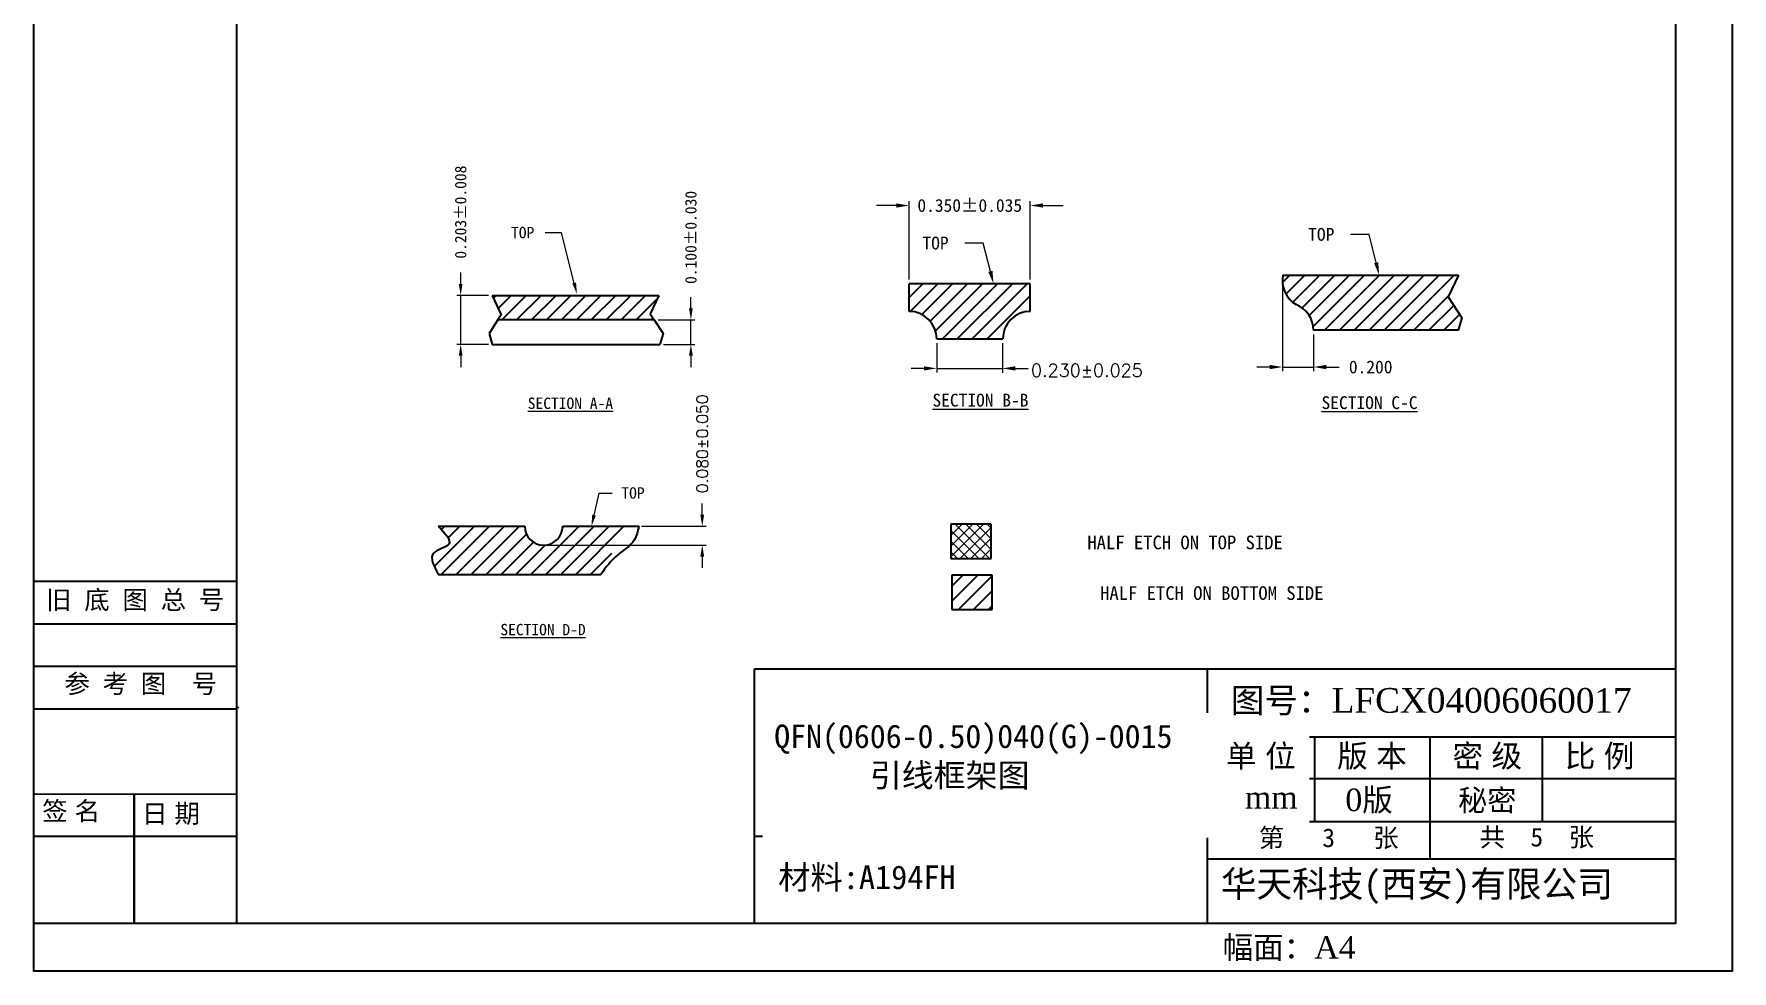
# Model space of a CAD drawing. Header units: millimetres. Extents: x 586 to 984, y 385 to 645.
# Drawn here: x 844.66 to 859.85, y 597.17 to 605.55 of the extents above; entities that cross this region are included whole.
import ezdxf
from ezdxf.enums import TextEntityAlignment as Align

# ---------------------------------------------------------------- set-up
doc = ezdxf.new("R2010")
doc.units = ezdxf.units.MM
doc.linetypes.add('DASHED2', pattern=[0.375, 0.25, -0.125])
for name, color, linetype in [('1', 7, 'Continuous'), ('etch', 4, 'Continuous'), ('Half-E ON TOP ', 6, 'DASHED2')]:
    doc.layers.add(name, color=color, linetype=linetype)
doc.layers.add('DIM', color=4, linetype='Continuous', lineweight=18)
doc.styles.add('SIMPLEX', font='SIMPLEX')
doc.styles.add('Times New Roman', font='times.ttf')
doc.styles.add('宋体', font='')
doc.styles.get('宋体').set_extended_font_data('SimSun')
pattern_1 = [(45, (134.19111, 86.30669), (-0.066790655, 0.066790655), [])]
pattern_2 = [(45, (134.696845, 86.30669), (-0.066790655, 0.066790655), [])]

msp = doc.modelspace()

# ---------------------------------------------------------------- hatches: boundary and pattern name
at = {"layer": 'etch', "ltscale": 0.05}
h = msp.add_hatch(dxfattribs=at)
h.set_pattern_fill('ANSI31', color=256, scale=0.02975, style=0)
h.set_pattern_definition(pattern_2)
h.paths.add_polyline_path([(857.3996, 603.3901), (855.8306, 603.3901, 0.3144392), (855.9475, 603.1269, -0.3087639), (856.1041, 602.8975), (857.3994, 602.8975), (857.4317, 603.0073), (857.3096, 603.1955)])
h = msp.add_hatch(dxfattribs=at)
h.set_pattern_fill('ANSI31', color=256, scale=0.02975, style=0)
h.set_pattern_definition(pattern_2)
h.paths.add_polyline_path([(853.5706, 603.066), (853.5706, 603.3123), (852.4868, 603.3123), (852.4868, 603.066, -0.4142136), (852.7332, 602.8197), (853.3243, 602.8197, -0.4142136)])
h = msp.add_hatch(dxfattribs=at)
h.set_pattern_fill('ANSI31', color=256, scale=0.02975, style=0)
h.set_pattern_definition(pattern_1)
h.paths.add_polyline_path([(850.2459, 603.2087), (848.7573, 603.2087), (848.8374, 603.0357), (848.8075, 602.9897), (850.2061, 602.9897), (850.1702, 603.045)])
h = msp.add_hatch(dxfattribs=at)
h.set_pattern_fill('ANSI31', color=256, scale=0.02975, style=0)
h.set_pattern_definition(pattern_1)
edge = h.paths.add_edge_path()
edge.add_arc((849.2174, 601.1445), 0.17, 180, 360)
edge.add_line((849.3874, 601.1445), (850.0674, 601.1445))
edge.add_arc((850.601, 600.3746), 0.9368, 124.72469, 158.84141)
edge.add_line((849.7274, 600.7127), (848.2743, 600.7127))
edge.add_spline(control_points=[(848.2743, 600.7127), (848.2342, 600.7874), (848.1621, 600.9213), (848.4443, 600.9674), (848.3344, 601.0819), (848.2743, 601.1445)], knot_values=[0, 0, 0, 0, 0.2306573, 0.4135124, 0.6340423, 0.6340423, 0.6340423, 0.6340423], degree=3, periodic=0)
edge.add_line((848.2743, 601.1445), (849.0474, 601.1445))
edge = h.paths.add_edge_path(flags=17)
edge.add_line((850.04, 601.1248), (850.0597, 601.1445))
h = msp.add_hatch(dxfattribs=at)
h.set_pattern_fill('ANSI31', color=256, scale=0.02975, style=0)
h.set_pattern_definition([(45, (135.17441, 86.09065), (-0.066790655, 0.066790655), [])])
h.paths.add_polyline_path([(853.2279, 600.7058), (852.8679, 600.7058), (852.8679, 600.3999), (853.2279, 600.3999)])
at = {"layer": 'Half-E ON TOP ', "linetype": 'ByBlock', "lineweight": 5}
h = msp.add_hatch(dxfattribs=at)
h.set_pattern_fill('ANSI37', color=256, scale=0.02125, style=0)
h.set_pattern_definition([(45, (864.95293, 611.72169), (-0.0477076, 0.0477076), []), (135, (864.95293, 611.72169), (-0.0477076, -0.0477076), [])])
h.paths.add_polyline_path([(853.2199, 601.1621), (852.8599, 601.1621), (852.8599, 600.8561), (853.2199, 600.8561)])

# ---------------------------------------------------------------- linework, layer by layer
for p, q in [((846.4728, 600.6493, -0.025), (844.6575, 600.6493, -0.025)), ((846.4728, 600.2692, -0.025), (844.6575, 600.2692, -0.025)), ((846.4728, 599.889, -0.025), (844.6575, 599.889, -0.025)), ((851.1027, 597.5901, -0.025), (851.1027, 599.8698, -0.025)), ((851.1027, 599.8698, -0.025), (859.3422, 599.8698, -0.025)), ((855.1535, 599.8698, -0.025), (855.1535, 597.5901, -0.025)), ((846.4728, 599.5089, -0.025), (844.6575, 599.5089, -0.025)), ((846.4822, 599.5288, -0.025), (846.4822, 599.5175, -0.025)), ((855.1535, 599.2598, -0.025), (859.3422, 599.2598, -0.025)), ((856.1119, 599.2521, -0.025), (856.1119, 598.5022, -0.025)), ((857.1434, 599.2521, -0.025), (857.1434, 598.1686, -0.025)), ((858.1482, 599.2521, -0.025), (858.1482, 598.5022, -0.025)), ((855.1535, 598.887, -0.025), (859.3422, 598.887, -0.025)), ((844.6575, 598.7493, -0.025), (846.4728, 598.7486, -0.025)), ((845.5553, 598.7493, -0.025), (845.5553, 597.5979, -0.025)), ((845.5553, 597.5979, -0.025), (845.5553, 598.738, -0.025)), ((846.4728, 598.3677, -0.025), (844.6575, 598.3677, -0.025)), ((855.1535, 598.3677, -0.025), (851.1027, 598.3677, -0.025)), ((855.1535, 598.5022, -0.025), (859.3422, 598.5022, -0.025)), ((855.1535, 598.1686, -0.025), (859.3422, 598.1686, -0.025)), ((846.4717, 597.5889, -0.025), (844.6626, 597.5889, -0.025))]:
    msp.add_line(p, q)
at = {"elevation": -0.025}
for points in [[(844.6575, 618.259), (859.848, 618.259), (859.848, 597.165), (844.6575, 597.165)], [(846.4728, 617.8314), (859.3422, 617.8314), (859.3422, 597.5901), (846.4728, 597.5901)]]:
    msp.add_lwpolyline(points, close=True, dxfattribs=at)
at = {"layer": '1', "color": 7}
for p, q in [((855.8306, 603.3901, -0.0312), (857.3996, 603.3901, -0.0312)), ((857.3996, 603.3901, -0.0312), (857.3096, 603.1955, -0.0312)), ((853.5706, 603.3123, -0.0501), (852.4868, 603.3123, -0.0501)), ((852.4868, 603.066, -0.0501), (852.4868, 603.3123, -0.0501)), ((853.5706, 603.066, -0.0501), (853.5706, 603.3123, -0.0501)), ((857.3096, 603.1955, -0.0312), (857.4317, 603.0073, -0.0312)), ((857.4317, 603.0073, -0.0312), (857.3994, 602.8975, -0.0312)), ((852.7332, 602.8197, -0.0501), (853.3243, 602.8197, -0.0501)), ((857.3996, 602.8975, -0.0312), (856.1041, 602.8975, -0.0312)), ((852.8599, 601.1621, -0.0336), (852.8599, 600.8561, -0.0336)), ((853.2199, 601.1621, -0.0336), (852.8599, 601.1621, -0.0336)), ((853.2199, 600.8561, -0.0336), (853.2199, 601.1621, -0.0336)), ((852.8599, 600.8561, -0.0336), (853.2199, 600.8561, -0.0336)), ((852.8679, 600.7058, -0.0312), (852.8679, 600.3999, -0.0312)), ((853.2279, 600.7058, -0.0312), (852.8679, 600.7058, -0.0312)), ((853.2279, 600.3999, -0.0312), (853.2279, 600.7058, -0.0312)), ((852.8679, 600.3999, -0.0312), (853.2279, 600.3999, -0.0312))]:
    msp.add_line(p, q, dxfattribs=at)
at = {"layer": '1'}
for p, q in [((848.7573, 603.2087, -0.1362), (850.2459, 603.2087, -0.1362)), ((848.7573, 603.2087, -0.1362), (848.8374, 603.0357, -0.1362)), ((850.2459, 603.2087, -0.1362), (850.1702, 603.045, -0.1362)), ((848.8075, 602.9897, -0.1362), (848.7288, 602.8684, -0.1362)), ((848.8374, 603.0357, -0.1362), (848.8075, 602.9897, -0.1362)), ((850.2061, 602.9897, -0.1362), (848.8075, 602.9897, -0.1362)), ((850.1702, 603.045, -0.1362), (850.2061, 602.9897, -0.1362)), ((850.2061, 602.9897, -0.1362), (850.2849, 602.8684, -0.1362)), ((848.7288, 602.8684, -0.1362), (848.7575, 602.7708, -0.1362)), ((848.7575, 602.7708, -0.1362), (850.2563, 602.7708, -0.1362)), ((850.2849, 602.8684, -0.1362), (850.2561, 602.7708, -0.1362))]:
    msp.add_line(p, q, dxfattribs=at)
at = {"layer": '1', "ltscale": 0.1}
for p, q in [((848.2743, 601.1445, -0.0312), (849.0474, 601.1445, -0.0312)), ((849.3874, 601.1445, -0.0312), (850.0674, 601.1445, -0.0312)), ((848.2743, 600.7127, -0.0312), (849.7274, 600.7127, -0.0312))]:
    msp.add_line(p, q, dxfattribs=at)
at = {"layer": '1', "color": 7}
for centre, radius, start, end in [((856.0777, 603.3423, -0.0312), 0.2516, 169.03409, 238.85486), ((852.4868, 602.8197, -0.0501), 0.2463, 0, 90), ((853.5706, 602.8197, -0.0501), 0.2463, 90, 180), ((855.8578, 602.8975, -0.0312), 0.2463, 0, 68.6352)]:
    msp.add_arc(centre, radius, start, end, dxfattribs=at)
at = {"layer": '1', "ltscale": 0.1}
msp.add_arc((849.2174, 601.1445, -0.0312), 0.17, 180, 0, dxfattribs=at)
for points in [[(848.2743, 601.1445, -0.0312), (848.3681, 600.9822, -0.0312), (848.2335, 600.9045, -0.0312), (848.2743, 600.7127, -0.0312)], [(850.0674, 601.1445, -0.0312), (850.0276, 601.0197, -0.0312), (849.8816, 600.889, -0.0312), (849.7277, 600.7134, -0.0312)]]:
    msp.add_spline(points, degree=3, dxfattribs=at)
at = {"layer": 'DIM'}
for p, q in [((852.3721, 604.0129, -0.0501), (852.1936, 604.0129, -0.0501)), ((852.4868, 603.3505, -0.0501), (852.4868, 604.0511, -0.0501)), ((853.5706, 603.3505, -0.0501), (853.5706, 604.0511, -0.0501)), ((853.6854, 604.0129, -0.0501), (853.8639, 604.0129, -0.0501)), ((849.3773, 603.77, -0.1362), (849.2308, 603.77, -0.1362)), ((849.4902, 603.3195, -0.1362), (849.3773, 603.77, -0.1362)), ((853.1501, 603.677, -0.0501), (852.9853, 603.677, -0.0501)), ((853.2135, 603.4236, -0.0501), (853.1501, 603.677, -0.0501)), ((856.6006, 603.7549, -0.0312), (856.4358, 603.7549, -0.0312)), ((856.6641, 603.5015, -0.0312), (856.6006, 603.7549, -0.0312)), ((848.4747, 603.3107, -0.1362), (848.4747, 603.4127, -0.1362)), ((855.826, 603.304, -0.0312), (855.826, 602.5297, -0.0312)), ((848.7233, 603.2087, -0.1362), (848.4407, 603.2087, -0.1362)), ((848.4747, 602.7708, -0.1362), (848.4747, 603.2087, -0.1362)), ((850.5343, 603.0917, -0.1362), (850.5343, 603.1937, -0.1362)), ((850.2401, 602.9897, -0.1362), (850.5683, 602.9897, -0.1362)), ((850.5343, 602.7708, -0.1362), (850.5343, 602.9897, -0.1362)), ((848.7235, 602.7708, -0.1362), (848.4407, 602.7708, -0.1362)), ((850.2903, 602.7708, -0.1362), (850.5683, 602.7708, -0.1362)), ((852.7332, 602.7814, -0.0501), (852.7332, 602.5177, -0.0501)), ((853.3214, 602.7809, -0.0501), (853.3214, 602.5172, -0.0501)), ((856.1041, 602.8593, -0.0312), (856.1041, 602.5297, -0.0312)), ((848.4747, 602.6688, -0.1362), (848.4747, 602.5668, -0.1362)), ((850.5343, 602.6688, -0.1362), (850.5343, 602.5668, -0.1362)), ((852.6184, 602.5559, -0.0501), (852.5037, 602.5559, -0.0501)), ((852.7332, 602.5554, -0.0501), (853.3214, 602.5554, -0.0501)), ((853.4362, 602.5554, -0.0501), (853.5509, 602.5554, -0.0501)), ((855.7113, 602.568, -0.0312), (855.5965, 602.568, -0.0312)), ((855.826, 602.568, -0.0312), (856.1041, 602.568, -0.0312)), ((856.2189, 602.568, -0.0312), (856.3336, 602.568, -0.0312)), ((849.668, 601.2437, -0.0312), (849.7148, 601.4409, -0.0312)), ((849.7148, 601.4409, -0.0312), (849.8305, 601.4409, -0.0312)), ((850.6357, 601.2465, -0.0312), (850.6357, 601.3485, -0.0312)), ((850.0937, 601.1445, -0.0312), (850.6697, 601.1445, -0.0312)), ((849.2514, 600.9745, -0.0312), (850.6697, 600.9745, -0.0312)), ((850.6357, 600.8725, -0.0312), (850.6357, 600.7705, -0.0312))]:
    msp.add_line(p, q, dxfattribs=at)
for points in [[(852.3721, 604.032, -0.0501), (852.3721, 603.9938, -0.0501), (852.4868, 604.0129, -0.0501)], [(853.6854, 604.032, -0.0501), (853.6854, 603.9938, -0.0501), (853.5706, 604.0129, -0.0501)], [(853.2321, 603.4282, -0.0501), (853.2414, 603.3123, -0.0501), (853.195, 603.419, -0.0501)], [(856.6827, 603.5061, -0.0312), (856.692, 603.3901, -0.0312), (856.6456, 603.4968, -0.0312)], [(848.4577, 603.3107, -0.1362), (848.4917, 603.3107, -0.1362), (848.4747, 603.2087, -0.1362)], [(849.5066, 603.3236, -0.1362), (849.5149, 603.2205, -0.1362), (849.4737, 603.3154, -0.1362)], [(850.5173, 603.0917, -0.1362), (850.5513, 603.0917, -0.1362), (850.5343, 602.9897, -0.1362)], [(848.4577, 602.6688, -0.1362), (848.4917, 602.6688, -0.1362), (848.4747, 602.7708, -0.1362)], [(850.5173, 602.6688, -0.1362), (850.5513, 602.6688, -0.1362), (850.5343, 602.7708, -0.1362)], [(852.6184, 602.575, -0.0501), (852.6184, 602.5368, -0.0501), (852.7332, 602.5559, -0.0501)], [(853.4362, 602.5746, -0.0501), (853.4362, 602.5363, -0.0501), (853.3214, 602.5554, -0.0501)], [(855.7113, 602.5871, -0.0312), (855.7113, 602.5488, -0.0312), (855.826, 602.568, -0.0312)], [(856.2189, 602.5871, -0.0312), (856.2189, 602.5488, -0.0312), (856.1041, 602.568, -0.0312)], [(849.6845, 601.2398, -0.0312), (849.6444, 601.1445, -0.0312), (849.6514, 601.2477, -0.0312)], [(850.6187, 601.2465, -0.0312), (850.6527, 601.2465, -0.0312), (850.6357, 601.1445, -0.0312)], [(850.6187, 600.8725, -0.0312), (850.6527, 600.8725, -0.0312), (850.6357, 600.9745, -0.0312)]]:
    msp.add_solid(points, dxfattribs=at)

# ---------------------------------------------------------------- texts
at = {"style": 'Times New Roman'}
for s, height, p in [('图号：LFCX04006060017', 0.2205, (855.3643, 599.476, -0.1201)), ('单 位', 0.20047, (855.3214, 598.9888, -0.025)), ('版 本', 0.20047, (856.3157, 598.9888, -0.025)), ('密 级', 0.20047, (857.3472, 598.9888, -0.025)), ('比 例', 0.20047, (858.352, 598.9888, -0.025)), ('0版', 0.20047, (856.3886, 598.596, -0.025)), ('秘密', 0.19111, (857.3974, 598.5972, -0.025)), ('mm', 0.20047, (855.4902, 598.6185, -0.025)), ('幅面：A4', 0.20047, (855.2908, 597.2764, -0.025))]:
    msp.add_text(s, height=height, dxfattribs=at).set_placement(p)
at = {"attachment_point": 1}
for s, insert, char_height in [('{\\fSimSun|b0|i0|c134|p2;旧 底 图 总 号}', (844.7658, 600.5692, -0.025), 0.167054), ('{\\fSimSun|b0|i0|c134|p2;参 考 图  号}', (844.9301, 599.8186, -0.025), 0.167054), ('{\\fAlgerian|b0|i0|c134|p2; 签 名}', (844.669, 598.6796, -0.025), 0.167054), ('{\\fAlgerian|b0|i0|c134|p2; 日 期}', (845.562, 598.657, -0.025), 0.167054), ('{\\fSimSun|b0|i0|c134|p2;第   3   张}', (855.6139, 598.441, -0.025), 0.167054), ('{\\fSimSun|b0|i0|c134|p2;共  5  张}', (857.5896, 598.4467, -0.025), 0.167054), ('{\\fSimSun|b0|i0|c134|p2;华天科技(西安)有限公司}', (855.2743, 598.0612, -0.025), 0.233876)]:
    msp.add_mtext(s, dxfattribs=dict(at, insert=insert, char_height=char_height))
at = {"insert": (851.3148, 598.1098, -0.0175), "char_height": 0.21203, "attachment_point": 1, "style": '宋体'}
msp.add_mtext('材料:A194FH', dxfattribs=at)
at = {"layer": 'DIM'}
for p in [(852.6057, 603.6196, -0.0501), (856.0563, 603.6975, -0.0312)]:
    msp.add_text('TOP', height=0.11475, dxfattribs=at).set_placement(p)
at = {"layer": 'DIM', "style": 'SIMPLEX'}
msp.add_text('0.230±0.025', height=0.115528, dxfattribs=at).set_placement((853.5767, 602.4808, -0.0501))
at = {"layer": 'DIM'}
for s, p in [('HALF ETCH ON TOP SIDE', (855.8294, 600.9988, -0.0336)), ('HALF ETCH ON BOTTOM SIDE', (856.1934, 600.5461, -0.0312))]:
    msp.add_text(s, height=0.1224, dxfattribs=at).set_placement(p, align=Align.MIDDLE_RIGHT)
at = {"layer": 'DIM', "char_height": 0.102, "attachment_point": 5, "rotation": 90}
for s, insert in [('\\A1;0.203±0.008', (848.4747, 603.9538, -0.1362)), ('0.100±0.030', (850.5343, 603.7275, -0.1362))]:
    msp.add_mtext(s, dxfattribs=dict(at, insert=insert))
at = {"layer": 'DIM'}
for s, insert, char_height, attachment_point in [('0.350±0.035', (853.0287, 604.0129, -0.0501), 0.11475, 5), ('TOP', (849.0294, 603.77, -0.1362), 0.102, 5), ('\\A1;0.200', (856.6156, 602.568, -0.0312), 0.11475, 5), ('{\\LSECTION B-B}', (853.1244, 602.3293, -0.0501), 0.11475, 2), ('{\\LSECTION C-C}', (856.605, 602.2486, -0.0312), 0.11475, 5), ('{\\LSECTION A-A}', (849.4561, 602.2431, -0.1362), 0.102, 5), ('\\A1;TOP', (850.0164, 601.4409, -0.0312), 0.102, 5), ('{\\LSECTION D-D}', (849.2112, 600.2184, -0.0312), 0.102, 5)]:
    msp.add_mtext(s, dxfattribs=dict(at, insert=insert, char_height=char_height, attachment_point=attachment_point))
at = {"layer": 'DIM', "insert": (850.636, 601.881, -0.0312), "char_height": 0.102, "attachment_point": 5, "rotation": 90, "style": 'SIMPLEX'}
msp.add_mtext('\\A1;0.080%%P0.050', dxfattribs=at)

# ---------------------------------------------------------------- next in the draw order: texts
at = {"insert": (851.2797, 599.3697, -0.1201), "char_height": 0.209475, "width": 4.682416, "attachment_point": 1, "style": 'Times New Roman', "bg_fill": 2}
msp.add_mtext('{\\fSimSun|b0|i0|c134|p2;\\C0;QFN(0606-0.50)040(G)-0015\\P      引线框架图\\P\\C256;  }', dxfattribs=at)

doc.saveas('drawing.dxf')
